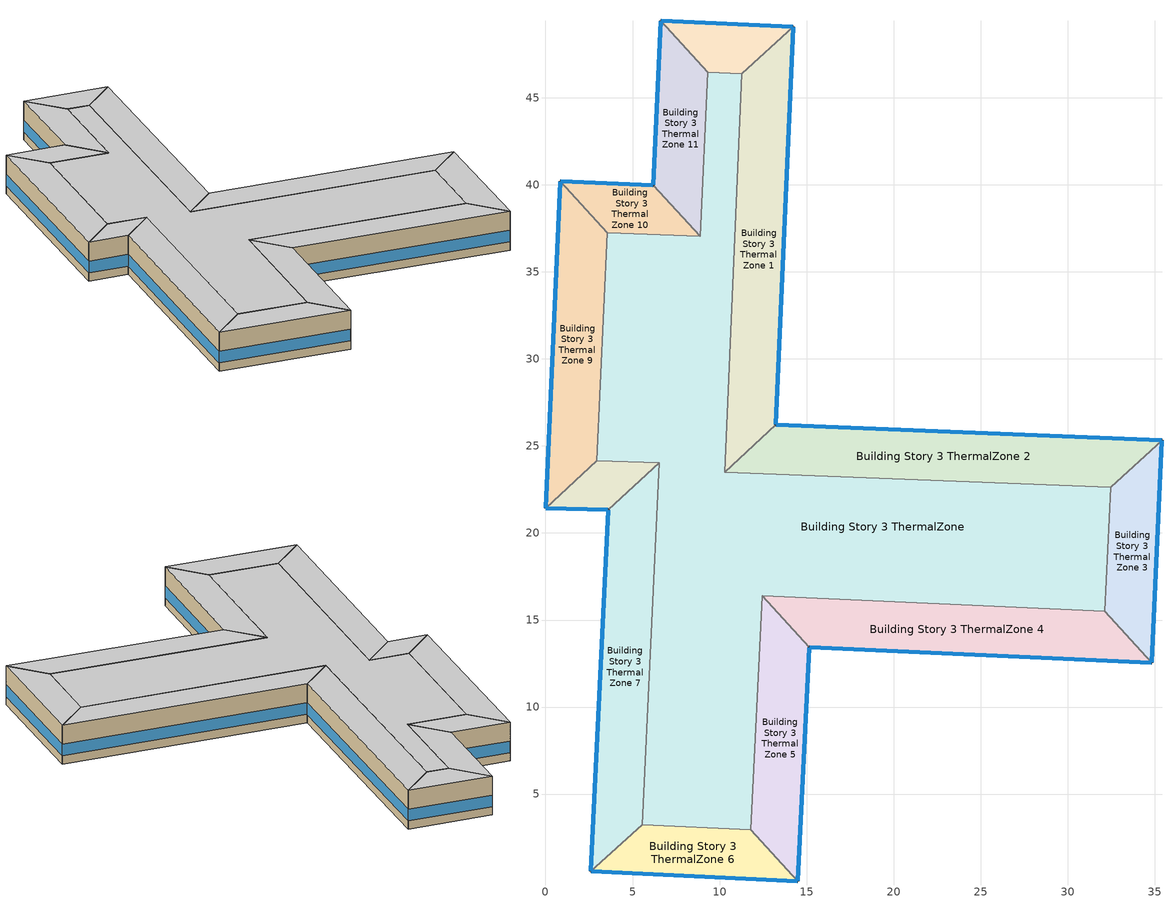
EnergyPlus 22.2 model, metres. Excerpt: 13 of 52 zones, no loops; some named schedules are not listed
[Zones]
Building Story 3 ThermalZone
 floor adiabatic (Typical Interior Ceiling): 11.29,46.39 10.29,23.5 32.47,22.62 32.14,15.5 12.46,16.4 11.8,2.96 5.56,3.25 6.54,24.04 2.93,24.15 3.54,37.26 8.9,37.03 9.32,46.47 z7.2
 wall adiabatic (Typical Interior Wall): 10.29,23.5 11.29,46.39 9.32,46.47 8.9,37.03 3.54,37.26 2.93,24.15 6.54,24.04 5.56,3.25 11.8,2.96 12.46,16.4 32.14,15.5 32.47,22.62 10.29,23.5 z7.2:10.8
 ceiling adiabatic (Typical Interior Ceiling): 9.32,46.47 8.9,37.03 3.54,37.26 2.93,24.15 6.54,24.04 5.56,3.25 11.8,2.96 12.46,16.4 32.14,15.5 32.47,22.62 10.29,23.5 11.29,46.39 z10.8
Building Story 3 ThermalZone 1
 floor adiabatic (Typical Interior Ceiling): 14.23,49.09 13.23,26.21 10.29,23.5 11.29,46.39 z7.2
 wall outside (Typical Insulated Steel Framed Exterior Wall R-12.99): 13.23,26.21 14.23,49.09 z7.2:10.8
 wall adiabatic (Typical Interior Wall): 14.23,49.09 11.29,46.39 10.29,23.5 13.23,26.21 z7.2:10.8
 window (U 0.55 SHGC 0.25): 13.23,26.24 14.23,49.06 z7.96:9.04
 ceiling adiabatic (Typical Interior Ceiling): 11.29,46.39 10.29,23.5 13.23,26.21 14.23,49.09 z10.8
Building Story 3 ThermalZone 10
 floor adiabatic (Typical Interior Ceiling): 0.84,40.2 6.2,39.98 8.9,37.03 3.54,37.26 z7.2
 wall outside (Typical Insulated Steel Framed Exterior Wall R-12.99): 6.2,39.98 0.84,40.2 z7.2:10.8
 wall adiabatic (Typical Interior Wall): 0.84,40.2 3.54,37.26 8.9,37.03 6.2,39.98 z7.2:10.8
 window (U 0.55 SHGC 0.25): 6.17,39.98 0.86,40.2 z7.96:9.05
 ceiling adiabatic (Typical Interior Ceiling): 3.54,37.26 8.9,37.03 6.2,39.98 0.84,40.2 z10.8
Building Story 3 ThermalZone 11
 floor adiabatic (Typical Interior Ceiling): 6.2,39.98 6.62,49.42 9.32,46.47 8.9,37.03 z7.2
 wall outside (Typical Insulated Steel Framed Exterior Wall R-12.99): 6.62,49.42 6.2,39.98 z7.2:10.8
 wall adiabatic (Typical Interior Wall): 6.2,39.98 8.9,37.03 9.32,46.47 6.62,49.42 z7.2:10.8
 window (U 0.55 SHGC 0.25): 6.61,49.4 6.2,40.01 z7.96:9.05
 ceiling adiabatic (Typical Interior Ceiling): 8.9,37.03 9.32,46.47 6.62,49.42 6.2,39.98 z10.8
Building Story 3 ThermalZone 12
 floor adiabatic (Typical Interior Ceiling): 6.62,49.42 14.23,49.09 11.29,46.39 9.32,46.47 z7.2
 wall outside (Typical Insulated Steel Framed Exterior Wall R-12.99): 14.23,49.09 6.62,49.42 z7.2:10.8
 wall adiabatic (Typical Interior Wall): 6.62,49.42 9.32,46.47 11.29,46.39 14.23,49.09 z7.2:10.8
 window (U 0.55 SHGC 0.25): 14.21,49.09 6.64,49.42 z7.96:9.05
 ceiling adiabatic (Typical Interior Ceiling): 9.32,46.47 11.29,46.39 14.23,49.09 6.62,49.42 z10.8
Building Story 3 ThermalZone 2
 floor adiabatic (Typical Interior Ceiling): 13.23,26.21 35.42,25.32 32.47,22.62 10.29,23.5 z7.2
 wall outside (Typical Insulated Steel Framed Exterior Wall R-12.99): 35.42,25.32 13.23,26.21 z7.2:10.8
 wall adiabatic (Typical Interior Wall): 13.23,26.21 10.29,23.5 32.47,22.62 35.42,25.32 z7.2:10.8
 window (U 0.55 SHGC 0.25): 35.39,25.32 13.26,26.21 z7.96:9.04
 ceiling adiabatic (Typical Interior Ceiling): 10.29,23.5 32.47,22.62 35.42,25.32 13.23,26.21 z10.8
Building Story 3 ThermalZone 3
 floor adiabatic (Typical Interior Ceiling): 35.42,25.32 34.83,12.55 32.14,15.5 32.47,22.62 z7.2
 wall outside (Typical Insulated Steel Framed Exterior Wall R-12.99): 34.83,12.55 35.42,25.32 z7.2:10.8
 wall adiabatic (Typical Interior Wall): 35.42,25.32 32.47,22.62 32.14,15.5 34.83,12.55 z7.2:10.8
 window (U 0.55 SHGC 0.25): 34.83,12.58 35.42,25.3 z7.96:9.05
 ceiling adiabatic (Typical Interior Ceiling): 32.47,22.62 32.14,15.5 34.83,12.55 35.42,25.32 z10.8
Building Story 3 ThermalZone 4
 floor adiabatic (Typical Interior Ceiling): 34.83,12.55 15.16,13.44 12.46,16.4 32.14,15.5 z7.2
 wall outside (Typical Insulated Steel Framed Exterior Wall R-12.99): 15.16,13.44 34.83,12.55 z7.2:10.8
 wall adiabatic (Typical Interior Wall): 34.83,12.55 32.14,15.5 12.46,16.4 15.16,13.44 z7.2:10.8
 window (U 0.55 SHGC 0.25): 15.18,13.44 34.81,12.55 z7.96:9.04
 ceiling adiabatic (Typical Interior Ceiling): 32.14,15.5 12.46,16.4 15.16,13.44 34.83,12.55 z10.8
Building Story 3 ThermalZone 5
 floor adiabatic (Typical Interior Ceiling): 15.16,13.44 14.49,0 11.8,2.96 12.46,16.4 z7.2
 wall outside (Typical Insulated Steel Framed Exterior Wall R-12.99): 14.49,0 15.16,13.44 z7.2:10.8
 wall adiabatic (Typical Interior Wall): 15.16,13.44 12.46,16.4 11.8,2.96 14.49,0 z7.2:10.8
 window (U 0.55 SHGC 0.25): 14.49,0.03 15.15,13.41 z7.96:9.05
 ceiling adiabatic (Typical Interior Ceiling): 12.46,16.4 11.8,2.96 14.49,0 15.16,13.44 z10.8
Building Story 3 ThermalZone 6
 floor adiabatic (Typical Interior Ceiling): 14.49,0 2.6,0.56 5.56,3.25 11.8,2.96 z7.2
 wall outside (Typical Insulated Steel Framed Exterior Wall R-12.99): 2.6,0.56 14.49,0 z7.2:10.8
 wall adiabatic (Typical Interior Wall): 14.49,0 11.8,2.96 5.56,3.25 2.6,0.56 z7.2:10.8
 window (U 0.55 SHGC 0.25): 2.62,0.55 14.46,0 z7.96:9.05
 ceiling adiabatic (Typical Interior Ceiling): 11.8,2.96 5.56,3.25 2.6,0.56 14.49,0 z10.8
Building Story 3 ThermalZone 7
 floor adiabatic (Typical Interior Ceiling): 2.6,0.56 3.6,21.32 6.54,24.04 5.56,3.25 z7.2
 wall outside (Typical Insulated Steel Framed Exterior Wall R-12.99): 3.6,21.32 2.6,0.56 z7.2:10.8
 wall adiabatic (Typical Interior Wall): 2.6,0.56 5.56,3.25 6.54,24.04 3.6,21.32 z7.2:10.8
 window (U 0.55 SHGC 0.25): 3.6,21.3 2.6,0.58 z7.96:9.04
 ceiling adiabatic (Typical Interior Ceiling): 5.56,3.25 6.54,24.04 3.6,21.32 2.6,0.56 z10.8
Building Story 3 ThermalZone 8
 floor adiabatic (Typical Interior Ceiling): 3.6,21.32 0,21.43 2.93,24.15 6.54,24.04 z7.2
 wall outside (Typical Insulated Steel Framed Exterior Wall R-12.99): 0,21.43 3.6,21.32 z7.2:10.8
 wall adiabatic (Typical Interior Wall): 3.6,21.32 6.54,24.04 2.93,24.15 0,21.43 z7.2:10.8
 window (U 0.55 SHGC 0.25): 0.03,21.43 3.58,21.32 z7.96:9.06
 ceiling adiabatic (Typical Interior Ceiling): 6.54,24.04 2.93,24.15 0,21.43 3.6,21.32 z10.8
Building Story 3 ThermalZone 9
 floor adiabatic (Typical Interior Ceiling): 0,21.43 0.84,40.2 3.54,37.26 2.93,24.15 z7.2
 wall outside (Typical Insulated Steel Framed Exterior Wall R-12.99): 0.84,40.2 0,21.43 z7.2:10.8
 wall adiabatic (Typical Interior Wall): 0,21.43 2.93,24.15 3.54,37.26 0.84,40.2 z7.2:10.8
 window (U 0.55 SHGC 0.25): 0.84,40.18 0,21.46 z7.96:9.04
 ceiling adiabatic (Typical Interior Ceiling): 2.93,24.15 3.54,37.26 0.84,40.2 0,21.43 z10.8
[Building]
bld_19: Terrain=City
[Site:Location]
Jack Northrop Fld H_CA_USA: Latitude {deg}=41.3138; Longitude {deg}=-105.579; Time Zone {hr}=-8; Elevation {m}=21
[Site:GroundTemperature:FCfactorMethod]
January Ground Temperature {C}=18.8; February Ground Temperature {C}=14.3; March Ground Temperature {C}=13.6; April Ground Temperature {C}=13.2; May Ground Temperature {C}=13.3; June Ground Temperature {C}=12.6; July Ground Temperature {C}=15.3; August Ground Temperature {C}=15.6; September Ground Temperature {C}=17.7; October Ground Temperature {C}=19.4; November Ground Temperature {C}=19.7; December Ground Temperature {C}=18.5
[Site:WaterMainsTemperature]
Calculation Method=Correlation; Annual Average Outdoor Air Temperature {C}=8.96667; Maximum Difference In Monthly Average Outdoor Air Temperatures {deltaC}=26.2
[SizingPeriod:DesignDay] Day of Month=21; Dry-Bulb Temperature Range Modifier Type=DefaultMultipliers; Humidity Condition Type=Wetbulb; Barometric Pressure {Pa}=98769; Rain Indicator=No; Snow Indicator=No; Daylight Saving Time Indicator=No; Begin Environment Reset Mode=FullResetAtBeginEnvironment
Name | Month | Day Type | Maximum Dry-Bulb Temperature {C} | Daily Dry-Bulb Temperature Range {deltaC} | Wetbulb or DewPoint at Maximum Dry-Bulb {C} | Wind Speed {m/s} | Wind Direction {deg} | Solar Model Indicator | ASHRAE Clear Sky Optical Depth for Beam Irradiance (taub) | ASHRAE Clear Sky Optical Depth for Diffuse Irradiance (taud) | Sky Clearness
Buffalo Niagara Intl Ap Ann Clg .4% Condns DB=>MWB 1 | 7 | SummerDesignDay | 30.3 | 9.3 | 21.8 | 5.7 | 240 | ASHRAETau | 0.462 | 2.001
Buffalo Niagara Intl Ap Ann Clg .4% Condns WB=>MDB 1 | 7 | SummerDesignDay | 27.8 | 9.3 | 23.8 | 5.7 | 240 | ASHRAETau | 0.462 | 2.001
Buffalo Niagara Intl Ap Ann Htg 99.6% Condns DB 1 | 1 | WinterDesignDay | -16.3 | 0 | -16.3 | 5.1 | 270 | ASHRAEClearSky |  |  | 0
[Material] Thermal Absorptance=0.9; Solar Absorptance=0.7
Name | Roughness | Thickness {m} | Conductivity {W/m-K} | Density {kg/m3} | Specific Heat {J/kg-K} | Visible Absorptance
100mm Normalweight concrete floor | MediumRough | 0.1016 | 2.31045 | 2322 | 832.557 | 0.7
25mm Stucco | Smooth | 0.0254 | 0.72 | 1856 | 840 | 0.7
5/8 in. Gypsum Board | MediumSmooth | 0.0159 | 0.16 | 800 | 1090 | 0.7
G01 13mm gypsum board | Smooth | 0.0127 | 0.160031 | 800.001 | 1090.73 | 0.5
Std Wood 6inch 1; Std Wood 6inch 2 | MediumSmooth | 0.15 | 0.12 | 540 | 1210 | 0.7
[Material:NoMass] Roughness=Smooth; Thermal Absorptance=0.9; Solar Absorptance=0.7
Name | Thermal Resistance {m2-K/W} | Visible Absorptance
CP02 CARPET PAD | 0.21648 | 0.8
Typical Insulation R-10.81 | 1.90342 | 0.7
[WindowMaterial:Gas]
Gap_1_W_0_0032: Gas Type=Air; Thickness {m}=0.0032
[WindowMaterial:Glazing] Optical Data Type=SpectralAverage; Infrared Transmittance at Normal Incidence=0; Back Side Infrared Hemispherical Emissivity=0.84; Conductivity {W/m-K}=1; Dirt Correction Factor for Solar and Visible Transmittance=1; Solar Diffusing=No
Name | Thickness {m} | Solar Transmittance at Normal Incidence | Front Side Solar Reflectance at Normal Incidence | Back Side Solar Reflectance at Normal Incidence | Visible Transmittance at Normal Incidence | Front Side Visible Reflectance at Normal Incidence | Back Side Visible Reflectance at Normal Incidence | Front Side Infrared Hemispherical Emissivity
Glass_2022F_LayerAvg | 0.0039 | 0.355897 | 0.394095 | 0.265645 | 0.677694 | 0.042734 | 0.05547 | 0.046
Glass_2175_LayerAvg | 0.0086 | 0.167758 | 0.217606 | 0.437978 | 0.416044 | 0.078729 | 0.10654 | 0.84
[Construction]
InteriorFurnishings 1: Std Wood 6inch 1
InteriorFurnishings 2: Std Wood 6inch 2
Typical Insulated Steel Framed Exterior Wall R-12.99: 25mm Stucco, 5/8 in. Gypsum Board, Typical Insulation R-10.81, 5/8 in. Gypsum Board
Typical Interior Ceiling: CP02 CARPET PAD, 100mm Normalweight concrete floor
Typical Interior Wall: G01 13mm gypsum board, G01 13mm gypsum board
U 0.55 SHGC 0.25: Glass_2175_LayerAvg, Gap_1_W_0_0032, Glass_2022F_LayerAvg
[Zone] Multiplier=1; Part of Total Floor Area=Yes
Building Story 3 ThermalZone; Building Story 3 ThermalZone 1; Building Story 3 ThermalZone 10; Building Story 3 ThermalZone 11; Building Story 3 ThermalZone 12; Building Story 3 ThermalZone 2; Building Story 3 ThermalZone 3; Building Story 3 ThermalZone 4; Building Story 3 ThermalZone 5; Building Story 3 ThermalZone 6; Building Story 3 ThermalZone 7; Building Story 3 ThermalZone 8; Building Story 3 ThermalZone 9
[Space] Space Type=Story Mid2 Blended Space Type
Name | Zone
Building Story 3 Space | Building Story 3 ThermalZone
Building Story 3 Space 1 | Building Story 3 ThermalZone 1
Building Story 3 Space 10 | Building Story 3 ThermalZone 10
Building Story 3 Space 11 | Building Story 3 ThermalZone 11
Building Story 3 Space 12 | Building Story 3 ThermalZone 12
Building Story 3 Space 2 | Building Story 3 ThermalZone 2
Building Story 3 Space 3 | Building Story 3 ThermalZone 3
Building Story 3 Space 4 | Building Story 3 ThermalZone 4
Building Story 3 Space 5 | Building Story 3 ThermalZone 5
Building Story 3 Space 6 | Building Story 3 ThermalZone 6
Building Story 3 Space 7 | Building Story 3 ThermalZone 7
Building Story 3 Space 8 | Building Story 3 ThermalZone 8
Building Story 3 Space 9 | Building Story 3 ThermalZone 9
[SpaceList]
Story Mid2 Blended Space Type: Building Story 3 Space 5, Building Story 3 Space 6, Building Story 3 Space 10, Building Story 3 Space 12, Building Story 3 Space 8, Building Story 3 Space 11, Building Story 3 Space 2, Building Story 3 Space 9, Building Story 3 Space 7, Building Story 3 Space, Building Story 3 Space 3, Building Story 3 Space 4, Building Story 3 Space 1
[InternalMass]
Name | Construction | Zone or ZoneList | Space or SpaceList | Surface Area {m2}
Building Story 3 Space 5 Office WholeBuilding - Lg Office A  - Story Mid2 Mass; Building Story 3 Space 5 Office WholeBuilding - Lg Office C  - Story Mid2 Mass | InteriorFurnishings 1 | Building Story 3 ThermalZone 5 | Building Story 3 Space 5 | 6.35333
Building Story 3 Space 6 Office WholeBuilding - Lg Office A  - Story Mid2 Mass; Building Story 3 Space 6 Office WholeBuilding - Lg Office C  - Story Mid2 Mass | InteriorFurnishings 1 | Building Story 3 ThermalZone 6 | Building Story 3 Space 6 | 4.27948
Building Story 3 Space 10 Office WholeBuilding - Lg Office A  - Story Mid2 Mass; Building Story 3 Space 10 Office WholeBuilding - Lg Office C  - Story Mid2 Mass | InteriorFurnishings 1 | Building Story 3 ThermalZone 10 | Building Story 3 Space 10 | 2.53213
Building Story 3 Space 12 Office WholeBuilding - Lg Office A  - Story Mid2 Mass; Building Story 3 Space 12 Office WholeBuilding - Lg Office C  - Story Mid2 Mass | InteriorFurnishings 1 | Building Story 3 ThermalZone 12 | Building Story 3 Space 12 | 2.26224
Building Story 3 Space 8 Office WholeBuilding - Lg Office A  - Story Mid2 Mass; Building Story 3 Space 8 Office WholeBuilding - Lg Office C  - Story Mid2 Mass | InteriorFurnishings 1 | Building Story 3 ThermalZone 8 | Building Story 3 Space 8 | 1.68713
Building Story 3 Space 11 Office WholeBuilding - Lg Office A  - Story Mid2 Mass; Building Story 3 Space 11 Office WholeBuilding - Lg Office C  - Story Mid2 Mass | InteriorFurnishings 1 | Building Story 3 ThermalZone 11 | Building Story 3 Space 11 | 4.45636
Building Story 3 Space 2 Office WholeBuilding - Lg Office A  - Story Mid2 Mass; Building Story 3 Space 2 Office WholeBuilding - Lg Office C  - Story Mid2 Mass | InteriorFurnishings 1 | Building Story 3 ThermalZone 2 | Building Story 3 Space 2 | 10.4407
Building Story 3 Space 9 Office WholeBuilding - Lg Office A  - Story Mid2 Mass; Building Story 3 Space 9 Office WholeBuilding - Lg Office C  - Story Mid2 Mass | InteriorFurnishings 1 | Building Story 3 ThermalZone 9 | Building Story 3 Space 9 | 7.4989
Building Story 3 Space 7 Office WholeBuilding - Lg Office A  - Story Mid2 Mass; Building Story 3 Space 7 Office WholeBuilding - Lg Office C  - Story Mid2 Mass | InteriorFurnishings 1 | Building Story 3 ThermalZone 7 | Building Story 3 Space 7 | 9.76388
Building Story 3 Space Office WholeBuilding - Lg Office A  - Story Mid2 Mass; Building Story 3 Space Office WholeBuilding - Lg Office C  - Story Mid2 Mass | InteriorFurnishings 1 | Building Story 3 ThermalZone | Building Story 3 Space | 63.9481
Building Story 3 Space 3 Office WholeBuilding - Lg Office A  - Story Mid2 Mass; Building Story 3 Space 3 Office WholeBuilding - Lg Office C  - Story Mid2 Mass | InteriorFurnishings 1 | Building Story 3 ThermalZone 3 | Building Story 3 Space 3 | 4.68548
Building Story 3 Space 4 Office WholeBuilding - Lg Office A  - Story Mid2 Mass; Building Story 3 Space 4 Office WholeBuilding - Lg Office C  - Story Mid2 Mass | InteriorFurnishings 1 | Building Story 3 ThermalZone 4 | Building Story 3 Space 4 | 9.29444
Building Story 3 Space 1 Office WholeBuilding - Lg Office A  - Story Mid2 Mass; Building Story 3 Space 1 Office WholeBuilding - Lg Office C  - Story Mid2 Mass | InteriorFurnishings 1 | Building Story 3 ThermalZone 1 | Building Story 3 Space 1 | 10.7855
Building Story 3 Space 5 Office WholeBuilding - Lg Office A end_a - Story Mid2 Mass; Building Story 3 Space 5 Office WholeBuilding - Lg Office C end_a - Story Mid2 Mass | InteriorFurnishings 1 | Building Story 3 ThermalZone 5 | Building Story 3 Space 5 | 1.92488
Building Story 3 Space 6 Office WholeBuilding - Lg Office A end_a - Story Mid2 Mass; Building Story 3 Space 6 Office WholeBuilding - Lg Office C end_a - Story Mid2 Mass | InteriorFurnishings 1 | Building Story 3 ThermalZone 6 | Building Story 3 Space 6 | 1.29656
Building Story 3 Space 10 Office WholeBuilding - Lg Office A end_a - Story Mid2 Mass; Building Story 3 Space 10 Office WholeBuilding - Lg Office C end_a - Story Mid2 Mass | InteriorFurnishings 1 | Building Story 3 ThermalZone 10 | Building Story 3 Space 10 | 0.767164
Building Story 3 Space 12 Office WholeBuilding - Lg Office A end_a - Story Mid2 Mass; Building Story 3 Space 12 Office WholeBuilding - Lg Office C end_a - Story Mid2 Mass | InteriorFurnishings 1 | Building Story 3 ThermalZone 12 | Building Story 3 Space 12 | 0.685395
Building Story 3 Space 8 Office WholeBuilding - Lg Office A end_a - Story Mid2 Mass; Building Story 3 Space 8 Office WholeBuilding - Lg Office C end_a - Story Mid2 Mass | InteriorFurnishings 1 | Building Story 3 ThermalZone 8 | Building Story 3 Space 8 | 0.511152
Building Story 3 Space 11 Office WholeBuilding - Lg Office A end_a - Story Mid2 Mass; Building Story 3 Space 11 Office WholeBuilding - Lg Office C end_a - Story Mid2 Mass | InteriorFurnishings 1 | Building Story 3 ThermalZone 11 | Building Story 3 Space 11 | 1.35015
Building Story 3 Space 2 Office WholeBuilding - Lg Office A end_a - Story Mid2 Mass; Building Story 3 Space 2 Office WholeBuilding - Lg Office C end_a - Story Mid2 Mass | InteriorFurnishings 1 | Building Story 3 ThermalZone 2 | Building Story 3 Space 2 | 3.16324
Building Story 3 Space 9 Office WholeBuilding - Lg Office A end_a - Story Mid2 Mass; Building Story 3 Space 9 Office WholeBuilding - Lg Office C end_a - Story Mid2 Mass | InteriorFurnishings 1 | Building Story 3 ThermalZone 9 | Building Story 3 Space 9 | 2.27196
Building Story 3 Space 7 Office WholeBuilding - Lg Office A end_a - Story Mid2 Mass; Building Story 3 Space 7 Office WholeBuilding - Lg Office C end_a - Story Mid2 Mass | InteriorFurnishings 1 | Building Story 3 ThermalZone 7 | Building Story 3 Space 7 | 2.95818
Building Story 3 Space Office WholeBuilding - Lg Office A end_a - Story Mid2 Mass; Building Story 3 Space Office WholeBuilding - Lg Office C end_a - Story Mid2 Mass | InteriorFurnishings 1 | Building Story 3 ThermalZone | Building Story 3 Space | 19.3745
Building Story 3 Space 3 Office WholeBuilding - Lg Office A end_a - Story Mid2 Mass; Building Story 3 Space 3 Office WholeBuilding - Lg Office C end_a - Story Mid2 Mass | InteriorFurnishings 1 | Building Story 3 ThermalZone 3 | Building Story 3 Space 3 | 1.41957
Building Story 3 Space 4 Office WholeBuilding - Lg Office A end_a - Story Mid2 Mass; Building Story 3 Space 4 Office WholeBuilding - Lg Office C end_a - Story Mid2 Mass | InteriorFurnishings 1 | Building Story 3 ThermalZone 4 | Building Story 3 Space 4 | 2.81596
Building Story 3 Space 1 Office WholeBuilding - Lg Office A end_a - Story Mid2 Mass; Building Story 3 Space 1 Office WholeBuilding - Lg Office C end_a - Story Mid2 Mass | InteriorFurnishings 1 | Building Story 3 ThermalZone 1 | Building Story 3 Space 1 | 3.26772
Building Story 3 Space 5 Office WholeBuilding - Lg Office B  - Story Mid2 Mass | InteriorFurnishings 1 | Building Story 3 ThermalZone 5 | Building Story 3 Space 5 | 19.9424
Building Story 3 Space 6 Office WholeBuilding - Lg Office B  - Story Mid2 Mass | InteriorFurnishings 1 | Building Story 3 ThermalZone 6 | Building Story 3 Space 6 | 13.4328
Building Story 3 Space 10 Office WholeBuilding - Lg Office B  - Story Mid2 Mass | InteriorFurnishings 1 | Building Story 3 ThermalZone 10 | Building Story 3 Space 10 | 7.94808
Building Story 3 Space 12 Office WholeBuilding - Lg Office B  - Story Mid2 Mass | InteriorFurnishings 1 | Building Story 3 ThermalZone 12 | Building Story 3 Space 12 | 7.10092
Building Story 3 Space 8 Office WholeBuilding - Lg Office B  - Story Mid2 Mass | InteriorFurnishings 1 | Building Story 3 ThermalZone 8 | Building Story 3 Space 8 | 5.29571
Building Story 3 Space 11 Office WholeBuilding - Lg Office B  - Story Mid2 Mass | InteriorFurnishings 1 | Building Story 3 ThermalZone 11 | Building Story 3 Space 11 | 13.988
Building Story 3 Space 2 Office WholeBuilding - Lg Office B  - Story Mid2 Mass | InteriorFurnishings 1 | Building Story 3 ThermalZone 2 | Building Story 3 Space 2 | 32.7722
Building Story 3 Space 9 Office WholeBuilding - Lg Office B  - Story Mid2 Mass | InteriorFurnishings 1 | Building Story 3 ThermalZone 9 | Building Story 3 Space 9 | 23.5382
Building Story 3 Space 7 Office WholeBuilding - Lg Office B  - Story Mid2 Mass | InteriorFurnishings 1 | Building Story 3 ThermalZone 7 | Building Story 3 Space 7 | 30.6478
Building Story 3 Space Office WholeBuilding - Lg Office B  - Story Mid2 Mass | InteriorFurnishings 1 | Building Story 3 ThermalZone | Building Story 3 Space | 200.726
Building Story 3 Space 3 Office WholeBuilding - Lg Office B  - Story Mid2 Mass | InteriorFurnishings 1 | Building Story 3 ThermalZone 3 | Building Story 3 Space 3 | 14.7072
Building Story 3 Space 4 Office WholeBuilding - Lg Office B  - Story Mid2 Mass | InteriorFurnishings 1 | Building Story 3 ThermalZone 4 | Building Story 3 Space 4 | 29.1742
Building Story 3 Space 1 Office WholeBuilding - Lg Office B  - Story Mid2 Mass | InteriorFurnishings 1 | Building Story 3 ThermalZone 1 | Building Story 3 Space 1 | 33.8547
Building Story 3 Space 5 Office WholeBuilding - Lg Office B end_a - Story Mid2 Mass | InteriorFurnishings 1 | Building Story 3 ThermalZone 5 | Building Story 3 Space 5 | 6.042
Building Story 3 Space 6 Office WholeBuilding - Lg Office B end_a - Story Mid2 Mass | InteriorFurnishings 1 | Building Story 3 ThermalZone 6 | Building Story 3 Space 6 | 4.06977
Building Story 3 Space 10 Office WholeBuilding - Lg Office B end_a - Story Mid2 Mass | InteriorFurnishings 1 | Building Story 3 ThermalZone 10 | Building Story 3 Space 10 | 2.40804
Building Story 3 Space 12 Office WholeBuilding - Lg Office B end_a - Story Mid2 Mass | InteriorFurnishings 1 | Building Story 3 ThermalZone 12 | Building Story 3 Space 12 | 2.15138
Building Story 3 Space 8 Office WholeBuilding - Lg Office B end_a - Story Mid2 Mass | InteriorFurnishings 1 | Building Story 3 ThermalZone 8 | Building Story 3 Space 8 | 1.60445
Building Story 3 Space 11 Office WholeBuilding - Lg Office B end_a - Story Mid2 Mass | InteriorFurnishings 1 | Building Story 3 ThermalZone 11 | Building Story 3 Space 11 | 4.23798
Building Story 3 Space 2 Office WholeBuilding - Lg Office B end_a - Story Mid2 Mass | InteriorFurnishings 1 | Building Story 3 ThermalZone 2 | Building Story 3 Space 2 | 9.92905
Building Story 3 Space 9 Office WholeBuilding - Lg Office B end_a - Story Mid2 Mass | InteriorFurnishings 1 | Building Story 3 ThermalZone 9 | Building Story 3 Space 9 | 7.13142
Building Story 3 Space 7 Office WholeBuilding - Lg Office B end_a - Story Mid2 Mass | InteriorFurnishings 1 | Building Story 3 ThermalZone 7 | Building Story 3 Space 7 | 9.28541
Building Story 3 Space Office WholeBuilding - Lg Office B end_a - Story Mid2 Mass | InteriorFurnishings 1 | Building Story 3 ThermalZone | Building Story 3 Space | 60.8144
Building Story 3 Space 3 Office WholeBuilding - Lg Office B end_a - Story Mid2 Mass | InteriorFurnishings 1 | Building Story 3 ThermalZone 3 | Building Story 3 Space 3 | 4.45588
Building Story 3 Space 4 Office WholeBuilding - Lg Office B end_a - Story Mid2 Mass | InteriorFurnishings 1 | Building Story 3 ThermalZone 4 | Building Story 3 Space 4 | 8.83898
Building Story 3 Space 1 Office WholeBuilding - Lg Office B end_a - Story Mid2 Mass | InteriorFurnishings 1 | Building Story 3 ThermalZone 1 | Building Story 3 Space 1 | 10.257
Building Story 3 Space 5 SecondarySchool Classroom A  - Story Mid2 Mass; Building Story 3 Space 5 SecondarySchool Classroom C  - Story Mid2 Mass | InteriorFurnishings 1 | Building Story 3 ThermalZone 5 | Building Story 3 Space 5 | 6.98416
Building Story 3 Space 6 SecondarySchool Classroom A  - Story Mid2 Mass; Building Story 3 Space 6 SecondarySchool Classroom C  - Story Mid2 Mass | InteriorFurnishings 1 | Building Story 3 ThermalZone 6 | Building Story 3 Space 6 | 4.70439
Building Story 3 Space 10 SecondarySchool Classroom A  - Story Mid2 Mass; Building Story 3 Space 10 SecondarySchool Classroom C  - Story Mid2 Mass | InteriorFurnishings 1 | Building Story 3 ThermalZone 10 | Building Story 3 Space 10 | 2.78354
Building Story 3 Space 12 SecondarySchool Classroom A  - Story Mid2 Mass; Building Story 3 Space 12 SecondarySchool Classroom C  - Story Mid2 Mass | InteriorFurnishings 1 | Building Story 3 ThermalZone 12 | Building Story 3 Space 12 | 2.48686
Building Story 3 Space 8 SecondarySchool Classroom A  - Story Mid2 Mass; Building Story 3 Space 8 SecondarySchool Classroom C  - Story Mid2 Mass | InteriorFurnishings 1 | Building Story 3 ThermalZone 8 | Building Story 3 Space 8 | 1.85464
Building Story 3 Space 11 SecondarySchool Classroom A  - Story Mid2 Mass; Building Story 3 Space 11 SecondarySchool Classroom C  - Story Mid2 Mass | InteriorFurnishings 1 | Building Story 3 ThermalZone 11 | Building Story 3 Space 11 | 4.89883
Building Story 3 Space 2 SecondarySchool Classroom A  - Story Mid2 Mass; Building Story 3 Space 2 SecondarySchool Classroom C  - Story Mid2 Mass | InteriorFurnishings 1 | Building Story 3 ThermalZone 2 | Building Story 3 Space 2 | 11.4773
Building Story 3 Space 9 SecondarySchool Classroom A  - Story Mid2 Mass; Building Story 3 Space 9 SecondarySchool Classroom C  - Story Mid2 Mass | InteriorFurnishings 1 | Building Story 3 ThermalZone 9 | Building Story 3 Space 9 | 8.24347
Building Story 3 Space 7 SecondarySchool Classroom A  - Story Mid2 Mass; Building Story 3 Space 7 SecondarySchool Classroom C  - Story Mid2 Mass | InteriorFurnishings 1 | Building Story 3 ThermalZone 7 | Building Story 3 Space 7 | 10.7333
Building Story 3 Space SecondarySchool Classroom A  - Story Mid2 Mass; Building Story 3 Space SecondarySchool Classroom C  - Story Mid2 Mass | InteriorFurnishings 1 | Building Story 3 ThermalZone | Building Story 3 Space | 70.2975
Building Story 3 Space 3 SecondarySchool Classroom A  - Story Mid2 Mass; Building Story 3 Space 3 SecondarySchool Classroom C  - Story Mid2 Mass | InteriorFurnishings 1 | Building Story 3 ThermalZone 3 | Building Story 3 Space 3 | 5.1507
Building Story 3 Space 4 SecondarySchool Classroom A  - Story Mid2 Mass; Building Story 3 Space 4 SecondarySchool Classroom C  - Story Mid2 Mass | InteriorFurnishings 1 | Building Story 3 ThermalZone 4 | Building Story 3 Space 4 | 10.2173
Building Story 3 Space 1 SecondarySchool Classroom A  - Story Mid2 Mass; Building Story 3 Space 1 SecondarySchool Classroom C  - Story Mid2 Mass | InteriorFurnishings 1 | Building Story 3 ThermalZone 1 | Building Story 3 Space 1 | 11.8564
Building Story 3 Space 5 SecondarySchool Classroom A end_b - Story Mid2 Mass; Building Story 3 Space 5 SecondarySchool Classroom C end_b - Story Mid2 Mass | InteriorFurnishings 1 | Building Story 3 ThermalZone 5 | Building Story 3 Space 5 | 2.90076
Building Story 3 Space 6 SecondarySchool Classroom A end_b - Story Mid2 Mass; Building Story 3 Space 6 SecondarySchool Classroom C end_b - Story Mid2 Mass | InteriorFurnishings 1 | Building Story 3 ThermalZone 6 | Building Story 3 Space 6 | 1.95389
Building Story 3 Space 10 SecondarySchool Classroom A end_b - Story Mid2 Mass; Building Story 3 Space 10 SecondarySchool Classroom C end_b - Story Mid2 Mass | InteriorFurnishings 1 | Building Story 3 ThermalZone 10 | Building Story 3 Space 10 | 1.1561
Building Story 3 Space 12 SecondarySchool Classroom A end_b - Story Mid2 Mass; Building Story 3 Space 12 SecondarySchool Classroom C end_b - Story Mid2 Mass | InteriorFurnishings 1 | Building Story 3 ThermalZone 12 | Building Story 3 Space 12 | 1.03288
Building Story 3 Space 8 SecondarySchool Classroom A end_b - Story Mid2 Mass; Building Story 3 Space 8 SecondarySchool Classroom C end_b - Story Mid2 Mass | InteriorFurnishings 1 | Building Story 3 ThermalZone 8 | Building Story 3 Space 8 | 0.770295
Building Story 3 Space 11 SecondarySchool Classroom A end_b - Story Mid2 Mass; Building Story 3 Space 11 SecondarySchool Classroom C end_b - Story Mid2 Mass | InteriorFurnishings 1 | Building Story 3 ThermalZone 11 | Building Story 3 Space 11 | 2.03465
Building Story 3 Space 2 SecondarySchool Classroom A end_b - Story Mid2 Mass; Building Story 3 Space 2 SecondarySchool Classroom C end_b - Story Mid2 Mass | InteriorFurnishings 1 | Building Story 3 ThermalZone 2 | Building Story 3 Space 2 | 4.76693
Building Story 3 Space 9 SecondarySchool Classroom A end_b - Story Mid2 Mass; Building Story 3 Space 9 SecondarySchool Classroom C end_b - Story Mid2 Mass | InteriorFurnishings 1 | Building Story 3 ThermalZone 9 | Building Story 3 Space 9 | 3.42379
Building Story 3 Space 7 SecondarySchool Classroom A end_b - Story Mid2 Mass; Building Story 3 Space 7 SecondarySchool Classroom C end_b - Story Mid2 Mass | InteriorFurnishings 1 | Building Story 3 ThermalZone 7 | Building Story 3 Space 7 | 4.45792
Building Story 3 Space SecondarySchool Classroom A end_b - Story Mid2 Mass; Building Story 3 Space SecondarySchool Classroom C end_b - Story Mid2 Mass | InteriorFurnishings 1 | Building Story 3 ThermalZone | Building Story 3 Space | 29.1969
Building Story 3 Space 3 SecondarySchool Classroom A end_b - Story Mid2 Mass; Building Story 3 Space 3 SecondarySchool Classroom C end_b - Story Mid2 Mass | InteriorFurnishings 1 | Building Story 3 ThermalZone 3 | Building Story 3 Space 3 | 2.13926
Building Story 3 Space 4 SecondarySchool Classroom A end_b - Story Mid2 Mass; Building Story 3 Space 4 SecondarySchool Classroom C end_b - Story Mid2 Mass | InteriorFurnishings 1 | Building Story 3 ThermalZone 4 | Building Story 3 Space 4 | 4.24358
Building Story 3 Space 1 SecondarySchool Classroom A end_b - Story Mid2 Mass; Building Story 3 Space 1 SecondarySchool Classroom C end_b - Story Mid2 Mass | InteriorFurnishings 1 | Building Story 3 ThermalZone 1 | Building Story 3 Space 1 | 4.92438
Building Story 3 Space 5 SecondarySchool Corridor B  - Story Mid2 Mass | InteriorFurnishings 1 | Building Story 3 ThermalZone 5 | Building Story 3 Space 5 | 9.8481
Building Story 3 Space 6 SecondarySchool Corridor B  - Story Mid2 Mass | InteriorFurnishings 1 | Building Story 3 ThermalZone 6 | Building Story 3 Space 6 | 6.63349
Building Story 3 Space 10 SecondarySchool Corridor B  - Story Mid2 Mass | InteriorFurnishings 1 | Building Story 3 ThermalZone 10 | Building Story 3 Space 10 | 3.92497
Building Story 3 Space 12 SecondarySchool Corridor B  - Story Mid2 Mass | InteriorFurnishings 1 | Building Story 3 ThermalZone 12 | Building Story 3 Space 12 | 3.50662
Building Story 3 Space 8 SecondarySchool Corridor B  - Story Mid2 Mass | InteriorFurnishings 1 | Building Story 3 ThermalZone 8 | Building Story 3 Space 8 | 2.61516
Building Story 3 Space 11 SecondarySchool Corridor B  - Story Mid2 Mass | InteriorFurnishings 1 | Building Story 3 ThermalZone 11 | Building Story 3 Space 11 | 6.90765
Building Story 3 Space 2 SecondarySchool Corridor B  - Story Mid2 Mass | InteriorFurnishings 1 | Building Story 3 ThermalZone 2 | Building Story 3 Space 2 | 16.1838
Building Story 3 Space 9 SecondarySchool Corridor B  - Story Mid2 Mass | InteriorFurnishings 1 | Building Story 3 ThermalZone 9 | Building Story 3 Space 9 | 11.6238
Building Story 3 Space 7 SecondarySchool Corridor B  - Story Mid2 Mass | InteriorFurnishings 1 | Building Story 3 ThermalZone 7 | Building Story 3 Space 7 | 15.1347
Building Story 3 Space SecondarySchool Corridor B  - Story Mid2 Mass | InteriorFurnishings 1 | Building Story 3 ThermalZone | Building Story 3 Space | 99.1239
Building Story 3 Space 3 SecondarySchool Corridor B  - Story Mid2 Mass | InteriorFurnishings 1 | Building Story 3 ThermalZone 3 | Building Story 3 Space 3 | 7.26282
Building Story 3 Space 4 SecondarySchool Corridor B  - Story Mid2 Mass | InteriorFurnishings 1 | Building Story 3 ThermalZone 4 | Building Story 3 Space 4 | 14.407
Building Story 3 Space 1 SecondarySchool Corridor B  - Story Mid2 Mass | InteriorFurnishings 1 | Building Story 3 ThermalZone 1 | Building Story 3 Space 1 | 16.7183
Building Story 3 Space 5 SecondarySchool Corridor B end_b - Story Mid2 Mass | InteriorFurnishings 1 | Building Story 3 ThermalZone 5 | Building Story 3 Space 5 | 4.09025
Building Story 3 Space 6 SecondarySchool Corridor B end_b - Story Mid2 Mass | InteriorFurnishings 1 | Building Story 3 ThermalZone 6 | Building Story 3 Space 6 | 2.75511
Building Story 3 Space 10 SecondarySchool Corridor B end_b - Story Mid2 Mass | InteriorFurnishings 1 | Building Story 3 ThermalZone 10 | Building Story 3 Space 10 | 1.63017
Building Story 3 Space 12 SecondarySchool Corridor B end_b - Story Mid2 Mass | InteriorFurnishings 1 | Building Story 3 ThermalZone 12 | Building Story 3 Space 12 | 1.45642
Building Story 3 Space 8 SecondarySchool Corridor B end_b - Story Mid2 Mass | InteriorFurnishings 1 | Building Story 3 ThermalZone 8 | Building Story 3 Space 8 | 1.08616
Building Story 3 Space 11 SecondarySchool Corridor B end_b - Story Mid2 Mass | InteriorFurnishings 1 | Building Story 3 ThermalZone 11 | Building Story 3 Space 11 | 2.86898
Building Story 3 Space 2 SecondarySchool Corridor B end_b - Story Mid2 Mass | InteriorFurnishings 1 | Building Story 3 ThermalZone 2 | Building Story 3 Space 2 | 6.72167
Building Story 3 Space 9 SecondarySchool Corridor B end_b - Story Mid2 Mass | InteriorFurnishings 1 | Building Story 3 ThermalZone 9 | Building Story 3 Space 9 | 4.82776
Building Story 3 Space 7 SecondarySchool Corridor B end_b - Story Mid2 Mass | InteriorFurnishings 1 | Building Story 3 ThermalZone 7 | Building Story 3 Space 7 | 6.28594
Building Story 3 Space SecondarySchool Corridor B end_b - Story Mid2 Mass | InteriorFurnishings 1 | Building Story 3 ThermalZone | Building Story 3 Space | 41.1695
Building Story 3 Space 3 SecondarySchool Corridor B end_b - Story Mid2 Mass | InteriorFurnishings 1 | Building Story 3 ThermalZone 3 | Building Story 3 Space 3 | 3.01649
Building Story 3 Space 4 SecondarySchool Corridor B end_b - Story Mid2 Mass | InteriorFurnishings 1 | Building Story 3 ThermalZone 4 | Building Story 3 Space 4 | 5.98372
Building Story 3 Space 1 SecondarySchool Corridor B end_b - Story Mid2 Mass | InteriorFurnishings 1 | Building Story 3 ThermalZone 1 | Building Story 3 Space 1 | 6.94369
Building Story 3 Space Mass | InteriorFurnishings 2 | Building Story 3 ThermalZone | Building Story 3 Space | 767.468
Building Story 3 Space 1 Mass | InteriorFurnishings 2 | Building Story 3 ThermalZone 1 | Building Story 3 Space 1 | 129.442
Building Story 3 Space 10 Mass | InteriorFurnishings 2 | Building Story 3 ThermalZone 10 | Building Story 3 Space 10 | 30.3891
Building Story 3 Space 11 Mass | InteriorFurnishings 2 | Building Story 3 ThermalZone 11 | Building Story 3 Space 11 | 53.4826
Building Story 3 Space 12 Mass | InteriorFurnishings 2 | Building Story 3 ThermalZone 12 | Building Story 3 Space 12 | 27.1501
Building Story 3 Space 2 Mass | InteriorFurnishings 2 | Building Story 3 ThermalZone 2 | Building Story 3 Space 2 | 125.303
Building Story 3 Space 3 Mass | InteriorFurnishings 2 | Building Story 3 ThermalZone 3 | Building Story 3 Space 3 | 56.2325
Building Story 3 Space 4 Mass | InteriorFurnishings 2 | Building Story 3 ThermalZone 4 | Building Story 3 Space 4 | 111.546
Building Story 3 Space 5 Mass | InteriorFurnishings 2 | Building Story 3 ThermalZone 5 | Building Story 3 Space 5 | 76.249
Building Story 3 Space 6 Mass | InteriorFurnishings 2 | Building Story 3 ThermalZone 6 | Building Story 3 Space 6 | 51.3599
Building Story 3 Space 7 Mass | InteriorFurnishings 2 | Building Story 3 ThermalZone 7 | Building Story 3 Space 7 | 117.18
Building Story 3 Space 8 Mass | InteriorFurnishings 2 | Building Story 3 ThermalZone 8 | Building Story 3 Space 8 | 20.2479
Building Story 3 Space 9 Mass | InteriorFurnishings 2 | Building Story 3 ThermalZone 9 | Building Story 3 Space 9 | 89.9974
[Lights] Zone or ZoneList or Space or SpaceList=Story Mid2 Blended Space Type; Design Level Calculation Method=Watts/Area; Return Air Fraction=0; Fraction Visible=0.2; Fraction Replaceable=1
Name | Schedule | Watts per Zone Floor Area {W/m2} | Fraction Radiant
Office WholeBuilding - Lg Office Lights 1 | OfficeLarge BLDG_LIGHT_SCH_2013 | 4.92443 | 0.7
SecondarySchool Classroom Lights 2 | SchoolSecondary BLDG_LIGHT_CLASSROOM_SCH_2013 | 3.46067 | 0.37
SecondarySchool Corridor Lights 2 | SchoolSecondary BLDG_LIGHT_CORRIDOR_SCH_2013 | 1.29865 | 0.37
[People] Zone or ZoneList or Space or SpaceList=Story Mid2 Blended Space Type; Number of People Calculation Method=People/Area; Fraction Radiant=0.3; Enable ASHRAE 55 Comfort Warnings=Yes; Mean Radiant Temperature Calculation Type=ZoneAveraged; Work Efficiency Schedule=Work Efficiency Schedule; Clothing Insulation Schedule=Clothing Schedule; Air Velocity Schedule=Air Velocity Schedule; Thermal Comfort Model 1 Type=Fanger
Name | Number of People Schedule | People per Floor Area {person/m2} | Activity Level Schedule
Office WholeBuilding - Lg Office People 1 | OfficeLarge BLDG_OCC_SCH | 0.030027 | OfficeLarge ACTIVITY_SCH
SecondarySchool Classroom People 2 | SchoolSecondary BLDG_OCC_SCH | 0.0976802 | SchoolSecondary ACTIVITY_SCH
[ElectricEquipment] Zone or ZoneList or Space or SpaceList=Story Mid2 Blended Space Type; Design Level Calculation Method=Watts/Area; Fraction Latent=0; Fraction Radiant=0.5; Fraction Lost=0
Name | Schedule | Watts per Zone Floor Area {W/m2}
Office WholeBuilding - Lg Office Elec Equip 1 | OfficeLarge BLDG_EQUIP_SCH | 4.50246
SecondarySchool Classroom Elec Equip 2 | SchoolSecondary BLDG_EQUIP_SCH_2013 | 2.59271
SecondarySchool Corridor Elec Equip 2 | SchoolSecondary BLDG_EQUIP_SCH_2013 | 0.728029
[ZoneInfiltration:DesignFlowRate] Zone or ZoneList or Space or SpaceList=Story Mid2 Blended Space Type; Schedule=Always On Discrete; Design Flow Rate Calculation Method=Flow/ExteriorArea; Constant Term Coefficient=0; Temperature Term Coefficient=0; Velocity Term Coefficient=0.224; Velocity Squared Term Coefficient=0
Name | Flow Rate per Exterior Surface Area {m3/s-m2}
Office WholeBuilding - Lg Office A  - Story Mid2 Infiltration; Office WholeBuilding - Lg Office C  - Story Mid2 Infiltration | 7.31657e-05
Office WholeBuilding - Lg Office A end_a - Story Mid2 Infiltration; Office WholeBuilding - Lg Office C end_a - Story Mid2 Infiltration | 4.43343e-05
Office WholeBuilding - Lg Office B end_a - Story Mid2 Infiltration | 6.95803e-05
SecondarySchool Classroom A  - Story Mid2 Infiltration; SecondarySchool Classroom C  - Story Mid2 Infiltration | 5.33719e-05
SecondarySchool Classroom A end_b - Story Mid2 Infiltration; SecondarySchool Classroom C end_b - Story Mid2 Infiltration | 5.55726e-05
SecondarySchool Corridor B end_b - Story Mid2 Infiltration | 4.71038e-05
[Daylighting:Controls] Lighting Control Type=Stepped; Minimum Input Power Fraction for Continuous or ContinuousOff Dimming Control=0.3; Minimum Light Output Fraction for Continuous or ContinuousOff Dimming Control=0.2; Number of Stepped Control Steps=3; Probability Lighting will be Reset When Needed in Manual Stepped Control=1; Glare Calculation Azimuth Angle of View Direction Clockwise from Zone y-Axis {deg}=-0; Maximum Allowable Discomfort Glare Index=22; Illuminance Setpoint at Reference Point 1 {lux}=377
Name | Zone or Space | Glare Calculation Daylighting Reference Point | Daylighting Reference Point Name 1 | Fraction of Lights Controlled by Reference Point 1 | Daylighting Reference Point Name 2 | Fraction of Lights Controlled by Reference Point 2 | Illuminance Setpoint at Reference Point 2 {lux}
Building Story 3 ThermalZone 1 DaylightingControls | Building Story 3 ThermalZone 1 | Building Story 3 Space 1 Daylt Sensor 1 | Building Story 3 Space 1 Daylt Sensor 1 | 0.439 | Building Story 3 Space 1 Daylt Sensor 2 | 0.104 | 377
Building Story 3 ThermalZone 11 DaylightingControls | Building Story 3 ThermalZone 11 | Building Story 3 Space 11 Daylt Sensor 1 | Building Story 3 Space 11 Daylt Sensor 1 | 0.433
Building Story 3 ThermalZone 2 DaylightingControls | Building Story 3 ThermalZone 2 | Building Story 3 Space 2 Daylt Sensor 1 | Building Story 3 Space 2 Daylt Sensor 1 | 0.44 | Building Story 3 Space 2 Daylt Sensor 2 | 0.104 | 377
Building Story 3 ThermalZone 3 DaylightingControls | Building Story 3 ThermalZone 3 | Building Story 3 Space 3 Daylt Sensor 1 | Building Story 3 Space 3 Daylt Sensor 1 | 0.488
Building Story 3 ThermalZone 4 DaylightingControls | Building Story 3 ThermalZone 4 | Building Story 3 Space 4 Daylt Sensor 1 | Building Story 3 Space 4 Daylt Sensor 1 | 0.438 | Building Story 3 Space 4 Daylt Sensor 2 | 0.103 | 377
Building Story 3 ThermalZone 5 DaylightingControls | Building Story 3 ThermalZone 5 | Building Story 3 Space 5 Daylt Sensor 1 | Building Story 3 Space 5 Daylt Sensor 1 | 0.435 | Building Story 3 Space 5 Daylt Sensor 2 | 0.1 | 377
Building Story 3 ThermalZone 6 DaylightingControls | Building Story 3 ThermalZone 6 | Building Story 3 Space 6 Daylt Sensor 1 | Building Story 3 Space 6 Daylt Sensor 1 | 0.492
Building Story 3 ThermalZone 7 DaylightingControls | Building Story 3 ThermalZone 7 | Building Story 3 Space 7 Daylt Sensor 1 | Building Story 3 Space 7 Daylt Sensor 1 | 0.44 | Building Story 3 Space 7 Daylt Sensor 2 | 0.103 | 377
Building Story 3 ThermalZone 9 DaylightingControls | Building Story 3 ThermalZone 9 | Building Story 3 Space 9 Daylt Sensor 1 | Building Story 3 Space 9 Daylt Sensor 1 | 0.472 | Building Story 3 Space 9 Daylt Sensor 2 | 0.098 | 377
[Exterior:Lights] Control Option=AstronomicalClock
Name | Schedule | Design Level {W}
Building Facades | Schedule Ruleset 1 | 578.125
Main Entries | Schedule Ruleset 2 | 240
Other Doors | Schedule Ruleset 2 | 161.856
Parking Areas and Drives | Schedule Ruleset 2 | 3405.15
[Schedule:Week:Daily]
OfficeLarge BLDG_LIGHT_SCH_2013 Week Rule - Jan1-Jan3: OfficeLarge BLDG_LIGHT_SCH_2013 Wkdy Day, OfficeLarge BLDG_LIGHT_SCH_2013 Wkdy Day, OfficeLarge BLDG_LIGHT_SCH_2013 Wkdy Day, OfficeLarge BLDG_LIGHT_SCH_2013 Wkdy Day, OfficeLarge BLDG_LIGHT_SCH_2013 Wkdy Day, OfficeLarge BLDG_LIGHT_SCH_2013 Wkdy Day, OfficeLarge BLDG_LIGHT_SCH_2013 Sat Day, OfficeLarge BLDG_LIGHT_SCH_2013 Default, OfficeLarge BLDG_LIGHT_SCH_2013 Summer Design Day, OfficeLarge BLDG_LIGHT_SCH_2013 Winter Design Day, OfficeLarge BLDG_LIGHT_SCH_2013 Default, OfficeLarge BLDG_LIGHT_SCH_2013 Default
OfficeLarge BLDG_LIGHT_SCH_2013 Week Rule - Jan4-Dec31: OfficeLarge BLDG_LIGHT_SCH_2013 Default, OfficeLarge BLDG_LIGHT_SCH_2013 Wkdy Day, OfficeLarge BLDG_LIGHT_SCH_2013 Wkdy Day, OfficeLarge BLDG_LIGHT_SCH_2013 Wkdy Day, OfficeLarge BLDG_LIGHT_SCH_2013 Wkdy Day, OfficeLarge BLDG_LIGHT_SCH_2013 Wkdy Day, OfficeLarge BLDG_LIGHT_SCH_2013 Sat Day, OfficeLarge BLDG_LIGHT_SCH_2013 Default, OfficeLarge BLDG_LIGHT_SCH_2013 Summer Design Day, OfficeLarge BLDG_LIGHT_SCH_2013 Winter Design Day, OfficeLarge BLDG_LIGHT_SCH_2013 Default, OfficeLarge BLDG_LIGHT_SCH_2013 Default
Work Efficiency Schedule Week Rule - Jan1-Dec31: Work Efficiency Schedule Default, Work Efficiency Schedule Default, Work Efficiency Schedule Default, Work Efficiency Schedule Default, Work Efficiency Schedule Default, Work Efficiency Schedule Default, Work Efficiency Schedule Default, Work Efficiency Schedule Default, Work Efficiency Schedule Default, Work Efficiency Schedule Default, Work Efficiency Schedule Default, Work Efficiency Schedule Default
Clothing Schedule Week Rule - Jan1-Dec31: Clothing Schedule Default Winter Clothes, Clothing Schedule Default Winter Clothes, Clothing Schedule Default Winter Clothes, Clothing Schedule Default Winter Clothes, Clothing Schedule Default Winter Clothes, Clothing Schedule Default Winter Clothes, Clothing Schedule Default Winter Clothes, Clothing Schedule Default Winter Clothes, Clothing Schedule Default Winter Clothes, Clothing Schedule Default Winter Clothes, Clothing Schedule Default Winter Clothes, Clothing Schedule Default Winter Clothes
Air Velocity Schedule Week Rule - Jan1-Dec31: Air Velocity Schedule Default, Air Velocity Schedule Default, Air Velocity Schedule Default, Air Velocity Schedule Default, Air Velocity Schedule Default, Air Velocity Schedule Default, Air Velocity Schedule Default, Air Velocity Schedule Default, Air Velocity Schedule Default, Air Velocity Schedule Default, Air Velocity Schedule Default, Air Velocity Schedule Default
SchoolSecondary BLDG_OCC_SCH Week Rule - Jan1-Jan3: SchoolSecondary BLDG_OCC_SCH Wkdy|SmrDsn Day, SchoolSecondary BLDG_OCC_SCH Wkdy|SmrDsn Day, SchoolSecondary BLDG_OCC_SCH Wkdy|SmrDsn Day, SchoolSecondary BLDG_OCC_SCH Wkdy|SmrDsn Day, SchoolSecondary BLDG_OCC_SCH Wkdy|SmrDsn Day, SchoolSecondary BLDG_OCC_SCH Wkdy|SmrDsn Day, SchoolSecondary BLDG_OCC_SCH Wknd Day, SchoolSecondary BLDG_OCC_SCH Default, SchoolSecondary BLDG_OCC_SCH Summer Design Day, SchoolSecondary BLDG_OCC_SCH Winter Design Day, SchoolSecondary BLDG_OCC_SCH Default, SchoolSecondary BLDG_OCC_SCH Default
SchoolSecondary BLDG_OCC_SCH Week Rule - Jan4-Jun13: SchoolSecondary BLDG_OCC_SCH Wknd Day, SchoolSecondary BLDG_OCC_SCH Wkdy|SmrDsn Day, SchoolSecondary BLDG_OCC_SCH Wkdy|SmrDsn Day, SchoolSecondary BLDG_OCC_SCH Wkdy|SmrDsn Day, SchoolSecondary BLDG_OCC_SCH Wkdy|SmrDsn Day, SchoolSecondary BLDG_OCC_SCH Wkdy|SmrDsn Day, SchoolSecondary BLDG_OCC_SCH Wknd Day, SchoolSecondary BLDG_OCC_SCH Default, SchoolSecondary BLDG_OCC_SCH Summer Design Day, SchoolSecondary BLDG_OCC_SCH Winter Design Day, SchoolSecondary BLDG_OCC_SCH Default, SchoolSecondary BLDG_OCC_SCH Default
SchoolSecondary BLDG_OCC_SCH Week Rule - Jun14-Jun20: SchoolSecondary BLDG_OCC_SCH Wknd Day, SchoolSecondary BLDG_OCC_SCH Wkdy|SmrDsn Day, SchoolSecondary BLDG_OCC_SCH Wkdy|SmrDsn Day 1, SchoolSecondary BLDG_OCC_SCH Wkdy|SmrDsn Day 1, SchoolSecondary BLDG_OCC_SCH Wkdy|SmrDsn Day 1, SchoolSecondary BLDG_OCC_SCH Wkdy|SmrDsn Day 1, SchoolSecondary BLDG_OCC_SCH Wknd Day 1, SchoolSecondary BLDG_OCC_SCH Default, SchoolSecondary BLDG_OCC_SCH Summer Design Day, SchoolSecondary BLDG_OCC_SCH Winter Design Day, SchoolSecondary BLDG_OCC_SCH Default, SchoolSecondary BLDG_OCC_SCH Default
SchoolSecondary BLDG_LIGHT_CORRIDOR_SCH_2013 Week Rule - Jun28-Jul4: SchoolSecondary BLDG_LIGHT_CORRIDOR_SCH_2013 Wknd Day, SchoolSecondary BLDG_LIGHT_CORRIDOR_SCH_2013 Wkdy Day, SchoolSecondary BLDG_LIGHT_CORRIDOR_SCH_2013 Wkdy Day, SchoolSecondary BLDG_LIGHT_CORRIDOR_SCH_2013 Wkdy Day 1, SchoolSecondary BLDG_LIGHT_CORRIDOR_SCH_2013 Wkdy Day 1, SchoolSecondary BLDG_LIGHT_CORRIDOR_SCH_2013 Wkdy Day 1, SchoolSecondary BLDG_LIGHT_CORRIDOR_SCH_2013 Wknd Day 1, SchoolSecondary BLDG_LIGHT_CORRIDOR_SCH_2013 Default, SchoolSecondary BLDG_LIGHT_CORRIDOR_SCH_2013 Summer Design Day, SchoolSecondary BLDG_LIGHT_CORRIDOR_SCH_2013 Winter Design Day, SchoolSecondary BLDG_LIGHT_CORRIDOR_SCH_2013 Default, SchoolSecondary BLDG_LIGHT_CORRIDOR_SCH_2013 Default
SchoolSecondary BLDG_LIGHT_CORRIDOR_SCH_2013 Week Rule - Jul5-Aug29: SchoolSecondary BLDG_LIGHT_CORRIDOR_SCH_2013 Wknd Day 1, SchoolSecondary BLDG_LIGHT_CORRIDOR_SCH_2013 Wkdy Day 1, SchoolSecondary BLDG_LIGHT_CORRIDOR_SCH_2013 Wkdy Day 1, SchoolSecondary BLDG_LIGHT_CORRIDOR_SCH_2013 Wkdy Day 1, SchoolSecondary BLDG_LIGHT_CORRIDOR_SCH_2013 Wkdy Day 1, SchoolSecondary BLDG_LIGHT_CORRIDOR_SCH_2013 Wkdy Day 1, SchoolSecondary BLDG_LIGHT_CORRIDOR_SCH_2013 Wknd Day 1, SchoolSecondary BLDG_LIGHT_CORRIDOR_SCH_2013 Default, SchoolSecondary BLDG_LIGHT_CORRIDOR_SCH_2013 Summer Design Day, SchoolSecondary BLDG_LIGHT_CORRIDOR_SCH_2013 Winter Design Day, SchoolSecondary BLDG_LIGHT_CORRIDOR_SCH_2013 Default, SchoolSecondary BLDG_LIGHT_CORRIDOR_SCH_2013 Default
SchoolSecondary BLDG_LIGHT_CORRIDOR_SCH_2013 Week Rule - Aug30-Sep5: SchoolSecondary BLDG_LIGHT_CORRIDOR_SCH_2013 Wknd Day 1, SchoolSecondary BLDG_LIGHT_CORRIDOR_SCH_2013 Wkdy Day 1, SchoolSecondary BLDG_LIGHT_CORRIDOR_SCH_2013 Wkdy Day 2, SchoolSecondary BLDG_LIGHT_CORRIDOR_SCH_2013 Wkdy Day 2, SchoolSecondary BLDG_LIGHT_CORRIDOR_SCH_2013 Wkdy Day 2, SchoolSecondary BLDG_LIGHT_CORRIDOR_SCH_2013 Wkdy Day 2, SchoolSecondary BLDG_LIGHT_CORRIDOR_SCH_2013 Default, SchoolSecondary BLDG_LIGHT_CORRIDOR_SCH_2013 Default, SchoolSecondary BLDG_LIGHT_CORRIDOR_SCH_2013 Summer Design Day, SchoolSecondary BLDG_LIGHT_CORRIDOR_SCH_2013 Winter Design Day, SchoolSecondary BLDG_LIGHT_CORRIDOR_SCH_2013 Default, SchoolSecondary BLDG_LIGHT_CORRIDOR_SCH_2013 Default
SchoolSecondary BLDG_LIGHT_CORRIDOR_SCH_2013 Week Rule - Sep6-Dec31: SchoolSecondary BLDG_LIGHT_CORRIDOR_SCH_2013 Default, SchoolSecondary BLDG_LIGHT_CORRIDOR_SCH_2013 Wkdy Day 2, SchoolSecondary BLDG_LIGHT_CORRIDOR_SCH_2013 Wkdy Day 2, SchoolSecondary BLDG_LIGHT_CORRIDOR_SCH_2013 Wkdy Day 2, SchoolSecondary BLDG_LIGHT_CORRIDOR_SCH_2013 Wkdy Day 2, SchoolSecondary BLDG_LIGHT_CORRIDOR_SCH_2013 Wkdy Day 2, SchoolSecondary BLDG_LIGHT_CORRIDOR_SCH_2013 Default, SchoolSecondary BLDG_LIGHT_CORRIDOR_SCH_2013 Default, SchoolSecondary BLDG_LIGHT_CORRIDOR_SCH_2013 Summer Design Day, SchoolSecondary BLDG_LIGHT_CORRIDOR_SCH_2013 Winter Design Day, SchoolSecondary BLDG_LIGHT_CORRIDOR_SCH_2013 Default, SchoolSecondary BLDG_LIGHT_CORRIDOR_SCH_2013 Default
OfficeLarge BLDG_OCC_SCH Week Rule - Jan1-Jan3: OfficeLarge BLDG_OCC_SCH Wkdy Day, OfficeLarge BLDG_OCC_SCH Wkdy Day, OfficeLarge BLDG_OCC_SCH Wkdy Day, OfficeLarge BLDG_OCC_SCH Wkdy Day, OfficeLarge BLDG_OCC_SCH Wkdy Day, OfficeLarge BLDG_OCC_SCH Wkdy Day, OfficeLarge BLDG_OCC_SCH Sat Day, OfficeLarge BLDG_OCC_SCH Default, OfficeLarge BLDG_OCC_SCH Summer Design Day, OfficeLarge BLDG_OCC_SCH Winter Design Day, OfficeLarge BLDG_OCC_SCH Default, OfficeLarge BLDG_OCC_SCH Default
OfficeLarge BLDG_OCC_SCH Week Rule - Jan4-Dec31: OfficeLarge BLDG_OCC_SCH Default, OfficeLarge BLDG_OCC_SCH Wkdy Day, OfficeLarge BLDG_OCC_SCH Wkdy Day, OfficeLarge BLDG_OCC_SCH Wkdy Day, OfficeLarge BLDG_OCC_SCH Wkdy Day, OfficeLarge BLDG_OCC_SCH Wkdy Day, OfficeLarge BLDG_OCC_SCH Sat Day, OfficeLarge BLDG_OCC_SCH Default, OfficeLarge BLDG_OCC_SCH Summer Design Day, OfficeLarge BLDG_OCC_SCH Winter Design Day, OfficeLarge BLDG_OCC_SCH Default, OfficeLarge BLDG_OCC_SCH Default
OfficeLarge ACTIVITY_SCH Week Rule - Jan1-Dec31: OfficeLarge ACTIVITY_SCH Default, OfficeLarge ACTIVITY_SCH Default, OfficeLarge ACTIVITY_SCH Default, OfficeLarge ACTIVITY_SCH Default, OfficeLarge ACTIVITY_SCH Default, OfficeLarge ACTIVITY_SCH Default, OfficeLarge ACTIVITY_SCH Default, OfficeLarge ACTIVITY_SCH Default, OfficeLarge ACTIVITY_SCH Summer Design Day, OfficeLarge ACTIVITY_SCH Winter Design Day, OfficeLarge ACTIVITY_SCH Default, OfficeLarge ACTIVITY_SCH Default
[Schedule:Year]
OfficeLarge BLDG_LIGHT_SCH_2013: OfficeLarge BLDG_LIGHT_SCH_2013 Week Rule - Jan1-Jan3, 1, 1, 1, 3, OfficeLarge BLDG_LIGHT_SCH_2013 Week Rule - Jan4-Dec31, 1, 4, 12, 31
OfficeLarge BLDG_OCC_SCH: OfficeLarge BLDG_OCC_SCH Week Rule - Jan1-Jan3, 1, 1, 1, 3, OfficeLarge BLDG_OCC_SCH Week Rule - Jan4-Dec31, 1, 4, 12, 31
OfficeLarge ACTIVITY_SCH: OfficeLarge ACTIVITY_SCH Week Rule - Jan1-Dec31, 1, 1, 12, 31
OfficeLarge BLDG_EQUIP_SCH: OfficeLarge BLDG_EQUIP_SCH Week Rule - Jan1-Jan3, 1, 1, 1, 3, OfficeLarge BLDG_EQUIP_SCH Week Rule - Jan4-Dec31, 1, 4, 12, 31
